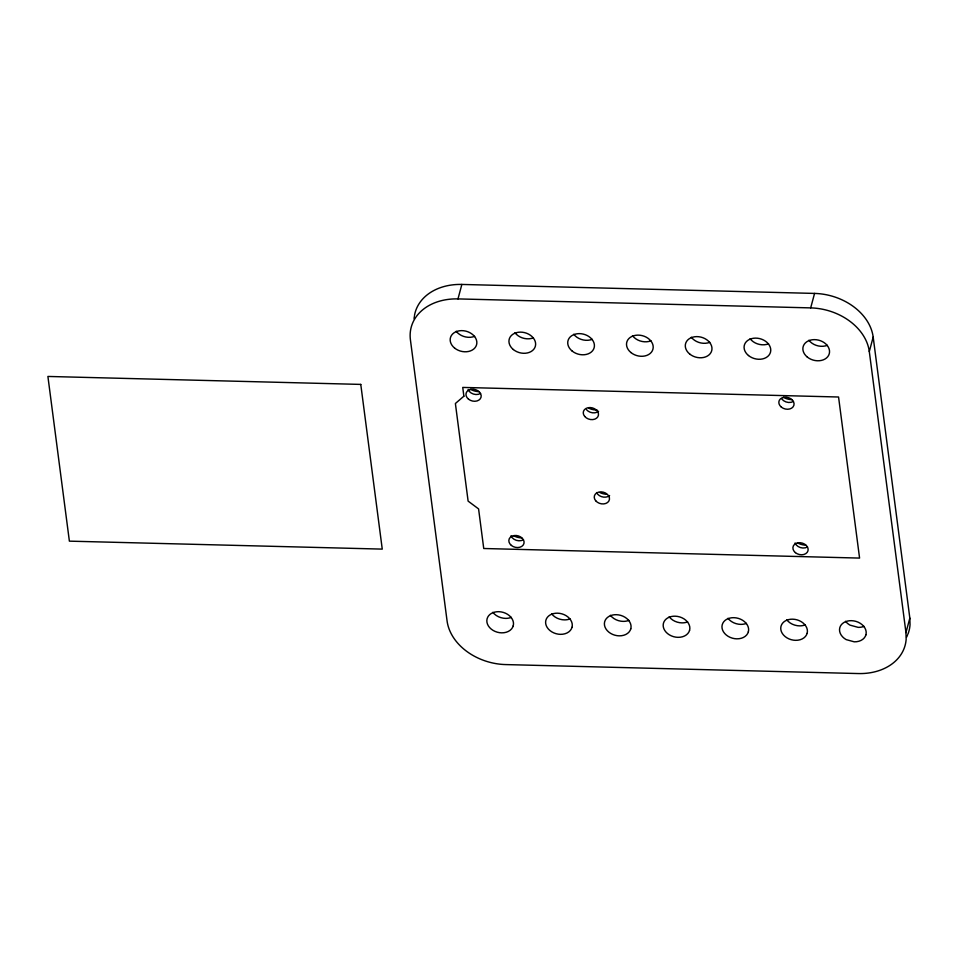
<?xml version="1.0" encoding="UTF-8"?>
<svg xmlns="http://www.w3.org/2000/svg" width="958" height="958" viewBox="0 0 958 958"><rect width="100%" height="100%" fill="white"/><g stroke="black" fill="none" stroke-linecap="round" stroke-linejoin="round"><path stroke-width="1.44" d="M873.181 337.084L869.301 351.55L905.957 632.603L906.16 639.178A54.163 41.362 15 0 1 858.38 673.558L505.68 664.577A54.163 41.362 15 0 1 447.063 620.88L410.419 339.862A54.139 41.35 15 0 1 457.984 298.908L461.864 284.442L814.563 293.423A54.139 41.35 15 0 1 873.181 337.084L909.837 618.138L910.04 624.712A54.163 41.362 15 0 1 907.909 634.208M869.301 351.55A54.139 41.35 15 0 0 810.684 307.889L814.563 293.423M905.957 632.603L909.837 618.138M457.984 298.908L810.684 307.889M474.641 336.33A13.532 10.334 15 0 1 456.188 331.252M511.297 617.371A13.532 10.334 15 0 1 505.417 618.377L503.333 618.197A13.532 10.334 15 0 1 492.843 612.294M793.416 401.426A7.736 5.904 15 0 1 781.776 398.911M533.426 337.827A13.532 10.334 15 0 1 514.961 332.749M863.996 626.364A13.532 10.334 15 0 1 858.117 627.358L850.057 625.143A13.532 10.334 15 0 1 845.543 621.287M414.084 318.798A54.139 41.35 15 0 1 414.299 316.631M414.467 315.553A54.139 41.35 15 0 1 461.864 284.442M609.599 495.561A7.736 5.904 15 0 1 596.559 492.532M570.082 618.88A13.532 10.334 15 0 1 564.202 619.874L562.106 619.694A13.532 10.334 15 0 1 551.628 613.803M805.822 545.162A13.927 10.634 15 0 1 797.523 542.875M628.867 620.377A13.532 10.334 15 0 1 622.987 621.371L620.892 621.191A13.532 10.334 15 0 1 610.402 615.299M807.486 546.958A7.736 5.904 15 0 1 795.056 542.994M592.2 339.324A13.532 10.334 15 0 1 573.746 334.246M687.64 621.874A13.532 10.334 15 0 1 681.773 622.868L679.677 622.688A13.532 10.334 15 0 1 669.187 616.796M827.341 345.311A13.532 10.334 15 0 1 808.875 340.234M650.985 340.82A13.532 10.334 15 0 1 632.531 335.743M598.606 411.245A7.736 5.904 15 0 1 586.512 409.689M791.751 399.618A13.927 10.634 15 0 1 783.452 397.342M907.489 635.202A54.163 41.362 15 0 1 906.555 637.178M606.318 494.268A13.927 10.634 15 0 1 600.031 492.628M597.05 410A13.927 10.634 15 0 1 588.655 408.132M709.77 342.317A13.532 10.334 15 0 1 691.317 337.24M768.555 343.814A13.532 10.334 15 0 1 750.102 338.737M746.426 623.371A13.532 10.334 15 0 1 740.558 624.365L738.462 624.185A13.532 10.334 15 0 1 727.972 618.293M805.211 624.867A13.532 10.334 15 0 1 799.331 625.861L797.248 625.682A13.532 10.334 15 0 1 786.758 619.79M521.763 537.917A13.927 10.634 15 0 1 513.464 535.642M478.868 391.642A13.927 10.634 15 0 1 470.582 389.367M523.427 539.725A7.736 5.904 15 0 1 510.997 535.761M480.545 393.451A7.736 5.904 15 0 1 468.103 389.487M513.213 625.849L512.614 627.37A13.532 10.334 15 0 1 501.549 632.843L499.453 632.663A13.532 10.334 15 0 1 487.718 617.168L488.616 615.778A13.532 10.334 15 0 1 496.723 611.767L498.783 611.683A13.532 10.334 15 0 1 513.213 625.849M571.998 627.358L571.399 628.867A13.532 10.334 15 0 1 560.322 634.34L558.239 634.16A13.532 10.334 15 0 1 546.491 618.664L547.401 617.275A13.532 10.334 15 0 1 555.508 613.264L557.568 613.18A13.532 10.334 15 0 1 571.998 627.358M630.783 628.855L630.184 630.364A13.532 10.334 15 0 1 619.107 635.837L617.012 635.657A13.532 10.334 15 0 1 605.276 620.161L606.186 618.772A13.532 10.334 15 0 1 614.294 614.761L616.353 614.689A13.532 10.334 15 0 1 630.783 628.855M689.568 630.352L688.97 631.861A13.532 10.334 15 0 1 677.893 637.333L675.797 637.154A13.532 10.334 15 0 1 664.062 621.658L664.96 620.269A13.532 10.334 15 0 1 673.079 616.257L675.139 616.186A13.532 10.334 15 0 1 689.568 630.352M748.342 631.849L747.755 633.358A13.532 10.334 15 0 1 736.678 638.83L734.582 638.651A13.532 10.334 15 0 1 722.847 623.155L723.745 621.766A13.532 10.334 15 0 1 731.852 617.754L733.912 617.682A13.532 10.334 15 0 1 748.342 631.849M807.127 633.346L806.528 634.855A13.532 10.334 15 0 1 795.463 640.327L793.368 640.148A13.532 10.334 15 0 1 781.632 624.652L782.53 623.263A13.532 10.334 15 0 1 790.637 619.251L792.697 619.179A13.532 10.334 15 0 1 807.127 633.346M865.912 634.843L865.314 636.351A13.532 10.334 15 0 1 854.237 641.824L846.177 639.609A13.532 10.334 15 0 1 840.405 626.149L841.316 624.76A13.532 10.334 15 0 1 849.423 620.748L851.482 620.676A13.532 10.334 15 0 1 865.912 634.843M463.876 396.193L455.385 403.51L468.115 501.118L478.581 508.914L483.742 548.503L859.577 558.083L838.561 397.007L462.738 387.427L463.876 396.193M360.771 384.409L47.9 376.446L69.383 541.15L382.254 549.114L360.771 384.409M454.571 348.041A13.532 10.334 15 0 0 476.557 344.808A13.532 10.334 15 0 0 459.397 330.797A13.532 10.334 15 0 0 454.571 348.041M513.344 349.538A13.532 10.334 15 0 0 535.342 346.305A13.532 10.334 15 0 0 518.182 332.294A13.532 10.334 15 0 0 513.344 349.538M781.345 407.114A7.736 5.904 15 0 0 793.907 405.258A7.736 5.904 15 0 0 784.111 397.259A7.736 5.904 15 0 0 781.345 407.114M572.13 351.035A13.532 10.334 15 0 0 594.128 347.802A13.532 10.334 15 0 0 576.967 333.791A13.532 10.334 15 0 0 572.13 351.035M795.415 552.646A7.736 5.904 15 0 0 807.977 550.802A7.736 5.904 15 0 0 798.17 542.791A7.736 5.904 15 0 0 795.415 552.646M595.696 500.759A7.736 5.904 15 0 0 608.833 501.094A7.736 5.904 15 0 0 601.085 491.861A7.736 5.904 15 0 0 595.696 500.759M630.915 352.532A13.532 10.334 15 0 0 652.913 349.299A13.532 10.334 15 0 0 635.753 335.288A13.532 10.334 15 0 0 630.915 352.532M807.259 357.023A13.532 10.334 15 0 0 829.257 353.789A13.532 10.334 15 0 0 812.097 339.791A13.532 10.334 15 0 0 807.259 357.023M584.703 416.443A7.736 5.904 15 0 0 597.84 416.778A7.736 5.904 15 0 0 590.092 407.545A7.736 5.904 15 0 0 584.703 416.443M689.7 354.029A13.532 10.334 15 0 0 711.686 350.796A13.532 10.334 15 0 0 694.526 336.785A13.532 10.334 15 0 0 689.7 354.029M748.485 355.526A13.532 10.334 15 0 0 770.471 352.293A13.532 10.334 15 0 0 753.311 338.282A13.532 10.334 15 0 0 748.485 355.526M511.356 545.413A7.736 5.904 15 0 0 523.93 543.557A7.736 5.904 15 0 0 514.123 535.558A7.736 5.904 15 0 0 511.356 545.413M468.474 399.139A7.736 5.904 15 0 0 481.036 397.283A7.736 5.904 15 0 0 471.228 389.283A7.736 5.904 15 0 0 468.474 399.139"/></g></svg>
